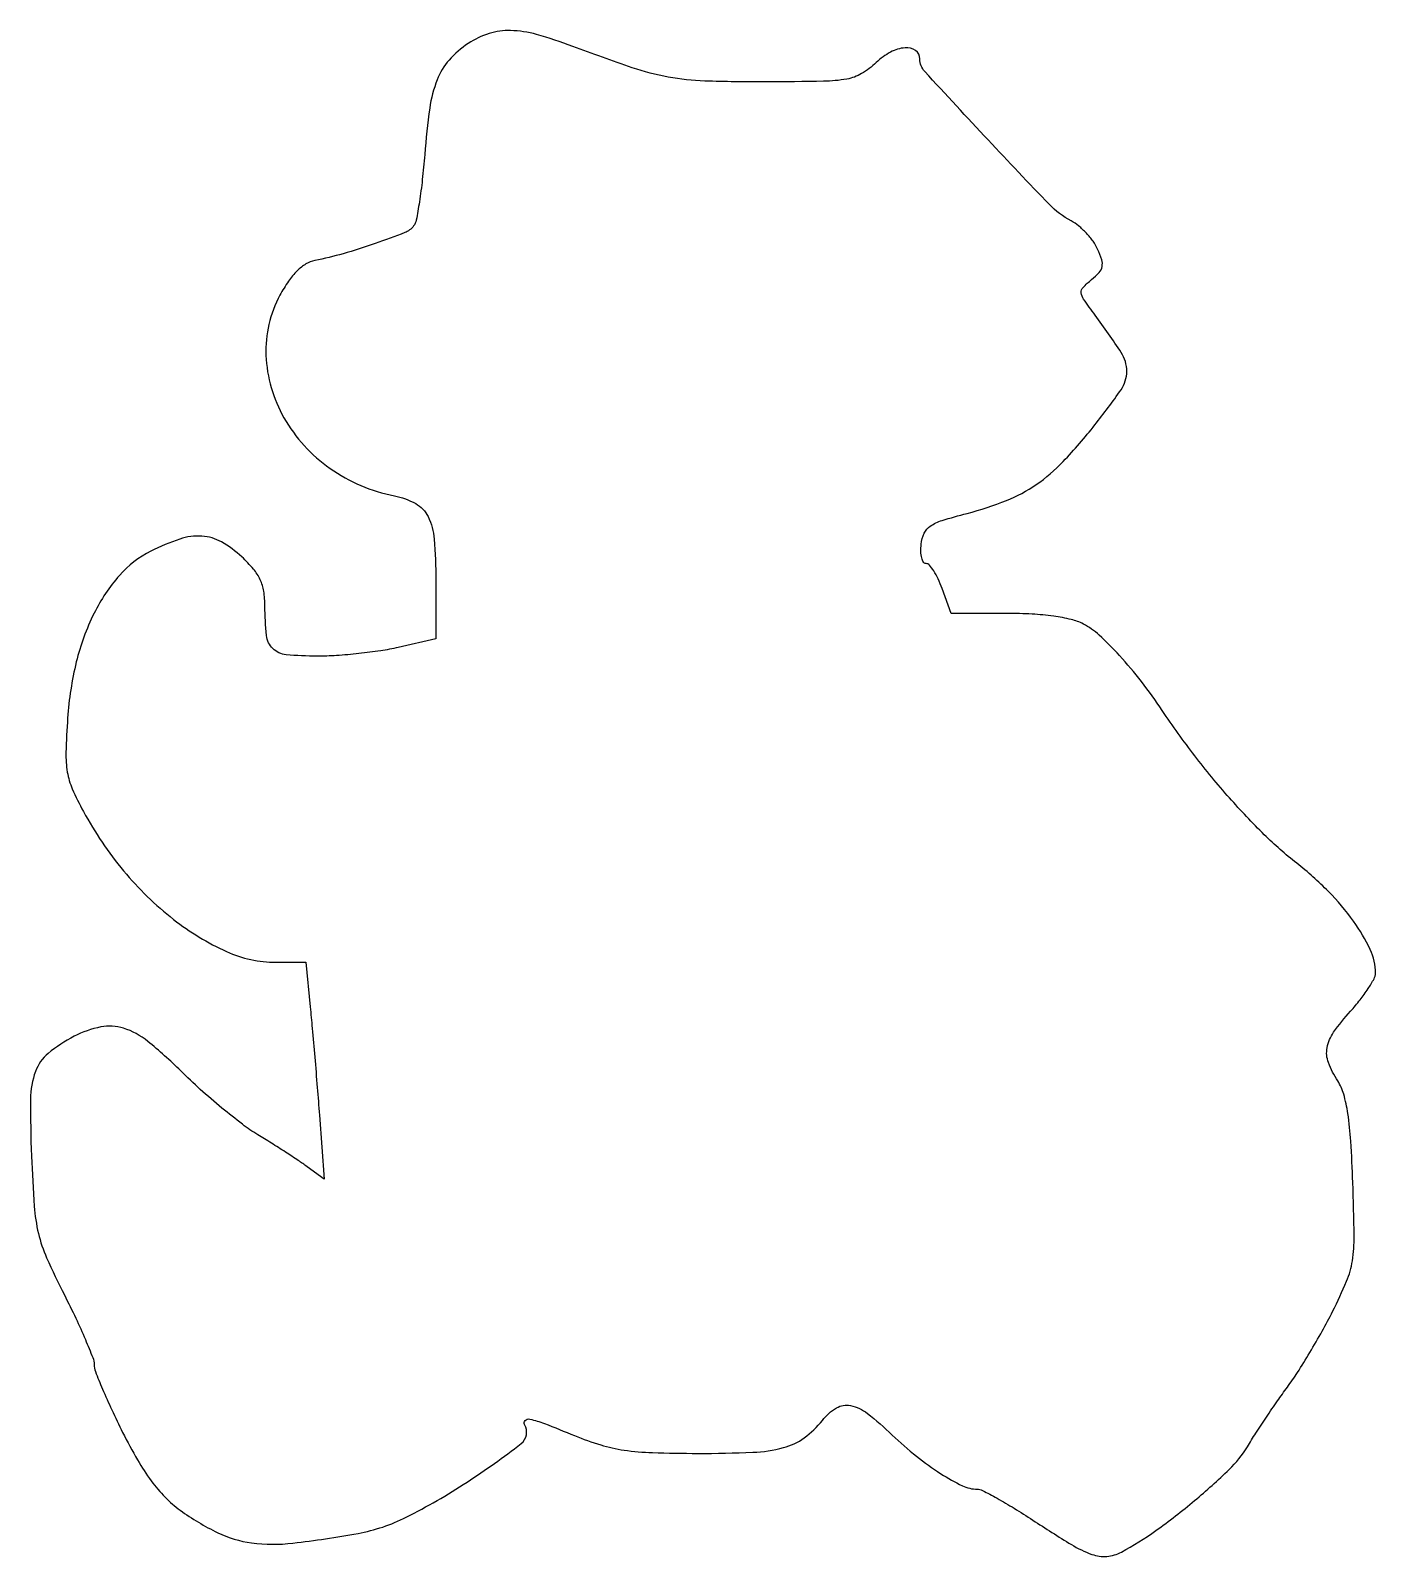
# Model space of a CAD drawing. Extents: x 0 to 189, y 1 to 215.
import ezdxf

# ---------------------------------------------------------------- set-up
doc = ezdxf.new("R2010")
doc.units = 0

msp = doc.modelspace()

# ---------------------------------------------------------------- linework, layer by layer
msp.add_lwpolyline([(61.555365, 213.045744, 0.066648), (58.880256, 210.71879, 0.087257), (57.195965, 207.957513, 0.058518), (56.152047, 203.98119, 0.015475), (55.436948, 197.43993, -0.00792), (55.107438, 193.936607, -0.010967), (54.693517, 190.808347, -0.007725), (54.253155, 188.226485, -0.121305), (53.886579, 187.418271, -0.133501), (52.639467, 186.49338, -0.009208), (48.4891, 184.958245, -0.014153), (43.977167, 183.525099, -0.021869), (40, 182.570682, 0.090731), (38.754397, 182.083605, 0.057392), (37.526782, 181.114252, 0.046086), (36.312605, 179.659939, 0.026003), (35.10753, 177.701232, 0.136591), (33.144678, 169.243992, 0.119297), (35.66935, 160.494481, 0.110597), (42.153082, 153.374893, 0.104714), (51.180073, 149.524874, -0.078673), (54.177326, 148.425705, -0.152767), (55.915308, 146.593774, -0.094863), (56.775277, 143.446573, -0.019397), (57, 137.655957), (57, 129.454771), (51.720719, 128.227385, -0.01968), (49.259627, 127.756422, -0.010602), (46.196319, 127.360544, -0.010543), (43.052749, 127.088795, -0.016288), (40.327708, 127, -0.023415), (35.981845, 127.203633, -0.169367), (34.106617, 128.061824, -0.177204), (33.217207, 129.87847, -0.026135), (33, 134.031102, 0.038662), (32.838808, 136.11263, 0.071336), (32.343018, 137.73257, 0.06594), (31.381132, 139.22954, 0.028749), (29.75, 140.944687, 0.060442), (26.888708, 143.040906, 0.112636), (24.146351, 143.850954, 0.096499), (21.035211, 143.445758, 0.036302), (16.96189, 141.75, 0.096516), (12.561121, 138.338103, 0.064244), (8.996608, 133.020776, 0.056033), (6.502654, 126.194766, 0.042503), (5.283915, 118.311769, 0.010047), (5.049258, 113.461414, 0.048828), (5.239773, 110.717812, 0.061326), (5.941951, 108.359655, 0.021635), (7.495258, 105.186046, 0.048759), (13.151942, 96.844023, 0.053374), (20.165347, 90.031951, 0.059262), (27.616413, 85.50655, 0.107264), (34.558249, 84), (38.72381, 84), (39.350467, 77.75, -0.00254), (39.638321, 74.724329, -0.001102), (39.991847, 70.697547, -0.00109), (40.348977, 66.414266, -0.001449), (40.653903, 62.518245), (41.330683, 53.536491), (38.915341, 55.296157, 0.010061), (37.681828, 56.157369, 0.003588), (35.887632, 57.338535, 0.003558), (33.899937, 58.606743, 0.004194), (32, 59.777912, -0.026897), (29.837314, 61.250516, -0.010054), (26.962118, 63.536324, -0.009928), (23.922693, 66.15755, -0.011862), (21.168912, 68.75, 0.024236), (16.536218, 72.899981, 0.09241), (13.141619, 74.744478, 0.12925), (9.948134, 74.924655, 0.069244), (6.19798, 73.602379, 0.052379), (2.55177, 71.203521, 0.136311), (0.759666, 68.657186, 0.083702), (0.0745, 64.788871, 0.012212), (0.203691, 56.780906, 0.007574), (0.596838, 49.729938, 0.040529), (1.179022, 45.925777, 0.046848), (2.336039, 42.508921, 0.012223), (4.830709, 37.272197, -0.007004), (6.427643, 34.008148, -0.009434), (7.775271, 31.007646, -0.006909), (8.814696, 28.474999, -0.094185), (9, 27.5, 0.092779), (9.181528, 26.53014, 0.007162), (10.178699, 24.064954, 0.00961), (11.47572, 21.144295, 0.007184), (13.012594, 17.974952, 0.014612), (15.103609, 14.102389, 0.028098), (17.037568, 11.153776, 0.034244), (18.981449, 8.869873, 0.042595), (21.091544, 7.048646, 0.043492), (26.3656, 3.887334, 0.080996), (31.126573, 2.459248, 0.061463), (36.933869, 2.418558, 0.016514), (46.072147, 3.788374, 0.071159), (52.849589, 6.063673, 0.02819), (61.383242, 10.976238, 0.020591), (68.9779, 16.396746, 0.383072), (69.458536, 19.06709, -0.355981), (69.535232, 19.651859, -0.24811), (70.208461, 19.838182, -0.038652), (72.24949, 19.220964, -0.004957), (76.5, 17.519105, 0.024188), (80.171034, 16.21065, 0.037742), (83.446156, 15.483175, 0.027793), (87.443179, 15.132329, 0.007471), (93.815741, 15.023735, 0.010991), (101.53829, 15.177312, 0.054359), (105.831928, 15.828328, 0.091693), (108.749165, 17.208706, 0.069975), (111.303581, 19.658812, -0.088974), (113.277472, 21.413936, -0.191328), (115.250259, 21.755082, -0.11576), (117.627985, 20.643394, -0.024062), (121.130256, 17.596638, 0.021905), (124.528012, 14.614961, 0.027422), (127.936732, 12.173021, 0.029147), (130.976818, 10.478401, 0.11304), (133.065857, 10, -0.120568), (133.801797, 9.819921, -0.007135), (135.837642, 8.722958, -0.010421), (138.239202, 7.317994, -0.007474), (140.865517, 5.652624, 0.007705), (146.278461, 2.223736, 0.050904), (149.162753, 0.839243, 0.107348), (151.256495, 0.561397, 0.102722), (153.313509, 1.167785, 0.032738), (158.142896, 4.174413, 0.018526), (163.59332, 8.398834, 0.017571), (168.445485, 12.754551, 0.065439), (171, 15.956283, -0.007873), (172.181581, 17.847298, -0.004347), (173.681584, 20.122259, -0.004332), (175.242552, 22.402546, -0.006945), (176.61816, 24.317907, 0.016862), (178.043069, 26.387322, 0.007639), (179.774435, 29.186018, 0.007553), (181.51289, 32.196934, 0.01026), (182.984232, 34.968764, 0.017189), (184.942674, 39.204309, 0.060964), (185.759552, 42.078043, 0.042399), (186.004146, 45.545264, 0.00533), (185.816108, 53.071656, 0.006812), (185.530435, 58.866021, 0.021102), (185.119774, 62.759562, 0.03116), (184.540568, 65.482601, 0.077192), (183.700036, 67.335051, -0.055135), (182.392558, 69.909758, -0.13619), (182.205913, 72.001161, -0.109656), (183.12535, 74.174948, -0.02904), (185.5, 77.13168, 0.017369), (186.840058, 78.722722, 0.021364), (187.971875, 80.299671, 0.020373), (188.797353, 81.679712, 0.125229), (189, 82.476129, 0.110555), (188.259627, 85.783643, 0.045387), (185.917579, 89.770417, 0.039853), (182.38165, 93.955493, 0.031206), (177.938861, 97.909236, -0.028313), (173.378782, 101.92036, -0.017685), (168.490197, 107.090858, -0.016664), (163.608055, 113.022007, -0.015945), (159.056279, 119.351174, 0.016949), (156.110895, 123.429383, 0.019924), (153.04335, 127.077054, 0.021115), (150.181972, 129.962049, 0.067611), (147.969997, 131.515515, 0.061064), (146.265357, 132.147963, 0.023926), (143.795776, 132.611279, 0.020743), (140.759068, 132.904103, 0.013664), (137.250548, 133), (129.401777, 133), (128.13616, 136.5, 0.023684), (127.578334, 137.840505, 0.033296), (126.948071, 138.971875, 0.035095), (126.334232, 139.787791, 0.217234), (125.86885, 140, -0.259725), (125.508668, 140.200631, -0.077255), (125.254352, 140.80189, -0.055848), (125.135113, 141.683948, -0.03456), (125.183578, 142.729839, -0.078729), (125.614389, 144.271285, -0.138404), (126.465335, 145.271928, -0.073134), (128.11057, 146.05655, -0.01102), (131.633817, 147.058076, 0.030588), (137.176914, 148.870893, 0.057008), (141.338433, 151.096625, 0.051924), (145.133946, 154.350898, 0.021355), (149.585924, 159.47253, 0.017436), (153.256763, 164.42357, 0.151307), (154.064992, 167.010774, 0.146241), (153.285294, 169.643093, 0.015948), (149.623729, 174.878816, -0.008826), (148.003158, 177.127225, -0.127895), (147.667106, 178.040845, -0.217922), (147.925188, 178.791668, -0.032492), (149.129421, 179.903716, 0.038071), (150.184341, 180.899886, 0.136595), (150.597076, 181.719671, 0.125987), (150.543829, 182.673872, 0.030291), (149.970667, 184.165035, 0.049823), (149.330231, 185.265411, 0.031658), (148.385765, 186.409872, 0.031662), (147.304643, 187.425662, 0.04993), (146.248541, 188.134577, -0.078182), (143.191588, 190.446174, -0.003978), (134.590887, 199.50698, -0.002063), (125.686591, 209.117533, -0.187954), (125, 210.879498, 0.245439), (124.387611, 212.051882, 0.174031), (122.927476, 212.44572, 0.103709), (120.878744, 211.839183, 0.067469), (118.87625, 210.38144, -0.057666), (116.817869, 208.820613, -0.090376), (114.739272, 208.054053, -0.038907), (111.479618, 207.742544, -0.003518), (103.289074, 207.656822, -0.009141), (94.791015, 207.783041, -0.037319), (89.66128, 208.337848, -0.036169), (84.595752, 209.656387, -0.00823), (76.239479, 212.644432, 0.021313), (71.150739, 214.315288, 0.061907), (67.496695, 214.8712, 0.084026), (64.489216, 214.446352, 0.068812)], format="xyb", close=True)

doc.saveas('drawing.dxf')
